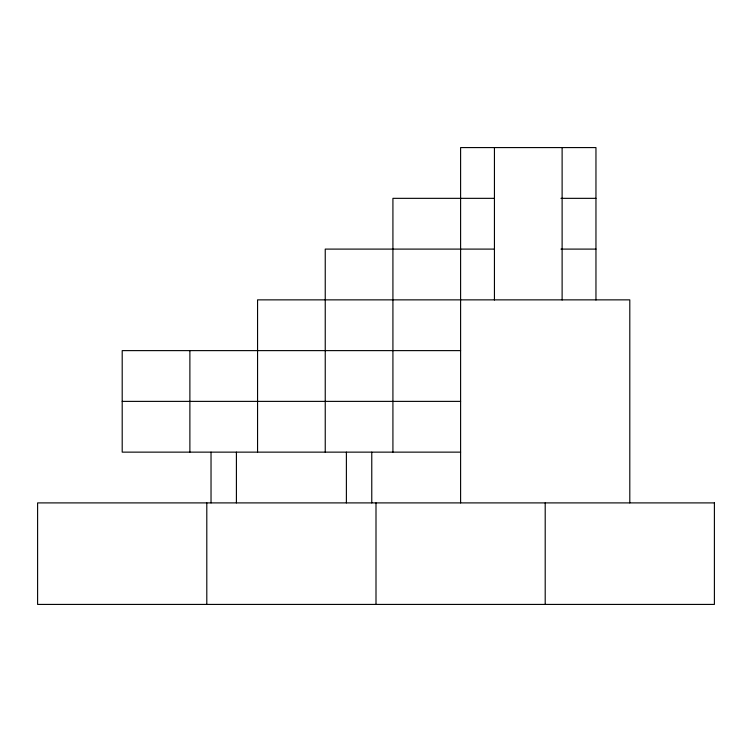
<?xml version="1.0" encoding="UTF-8"?>
<svg xmlns="http://www.w3.org/2000/svg" width="752" height="752" viewBox="0 0 752 752"><rect width="100%" height="100%" fill="white"/><g stroke="black" fill="none" stroke-linecap="round" stroke-linejoin="round"><path stroke-width="1.13" d="M494.44 198.34L392.92 198.34L392.92 452.14M560.954 198.34L595.96 198.34M494.44 249.1L325.24 249.1L325.24 452.14M560.954 249.1L595.96 249.1M460.6 350.62L122.2 350.62L122.2 452.14L460.6 452.14M122.2 401.38L460.6 401.38M629.8 502.9L629.8 299.86L257.56 299.86L257.56 452.14M595.96 300.029L595.96 147.58L460.6 147.58L460.6 502.9M562.12 147.58L562.12 300.029M545.2 502.9L545.2 604.42M494.44 147.58L494.44 300.029M376 502.9L376 604.42M371.77 452.14L371.77 502.9M346.39 452.14L346.39 502.9M236.41 452.14L236.41 502.9M211.03 452.14L211.03 502.9M206.8 502.9L206.8 604.42M189.88 350.62L189.88 452.14M714.4 502.9L37.6 502.9L37.6 604.42L714.4 604.42L714.4 502.9"/></g></svg>
